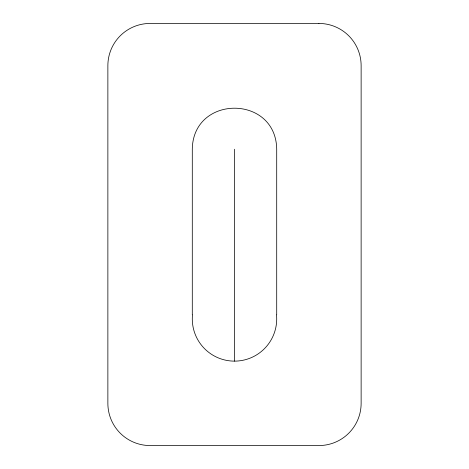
<?xml version="1.0" encoding="UTF-8"?>
<svg xmlns="http://www.w3.org/2000/svg" width="469" height="469" viewBox="0 0 469 469"><rect width="100%" height="100%" fill="white"/><g stroke="black" fill="none" stroke-linecap="round" stroke-linejoin="round"><path stroke-width="0.7" d="M276.71 314.775L276.71 149.236C275.977 94.533 193.023 94.533 192.29 149.236L192.29 314.775M234.5 149.236L234.5 361.13A42.21 42.21 0 0 0 276.522 314.945M234.5 361.13A42.21 42.21 0 0 1 192.478 314.945M318.92 23.45L150.08 23.45A42.21 42.21 0 0 0 107.87 65.66L107.87 403.34A42.21 42.21 0 0 0 150.08 445.55L318.92 445.55A42.21 42.21 0 0 0 361.13 403.34L361.13 65.66A42.21 42.21 0 0 0 318.92 23.45"/></g></svg>
